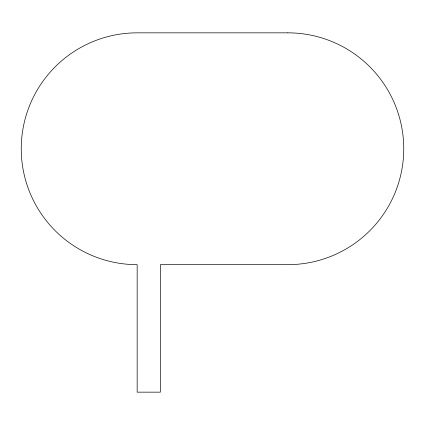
<?xml version="1.0" encoding="UTF-8"?>
<svg xmlns="http://www.w3.org/2000/svg" width="425" height="425" viewBox="0 0 425 425"><rect width="100%" height="100%" fill="white"/><g stroke="black" fill="none" stroke-linecap="round" stroke-linejoin="round"><path stroke-width="0.64" d="M287.842 32.842L137.158 32.842A115.908 115.908 0 0 0 21.25 148.75A115.908 115.908 0 0 0 137.158 264.658L137.158 392.158L160.342 392.158L160.342 264.658L287.842 264.658A115.908 115.908 0 0 0 403.75 148.75A115.908 115.908 0 0 0 287.842 32.842"/></g></svg>
